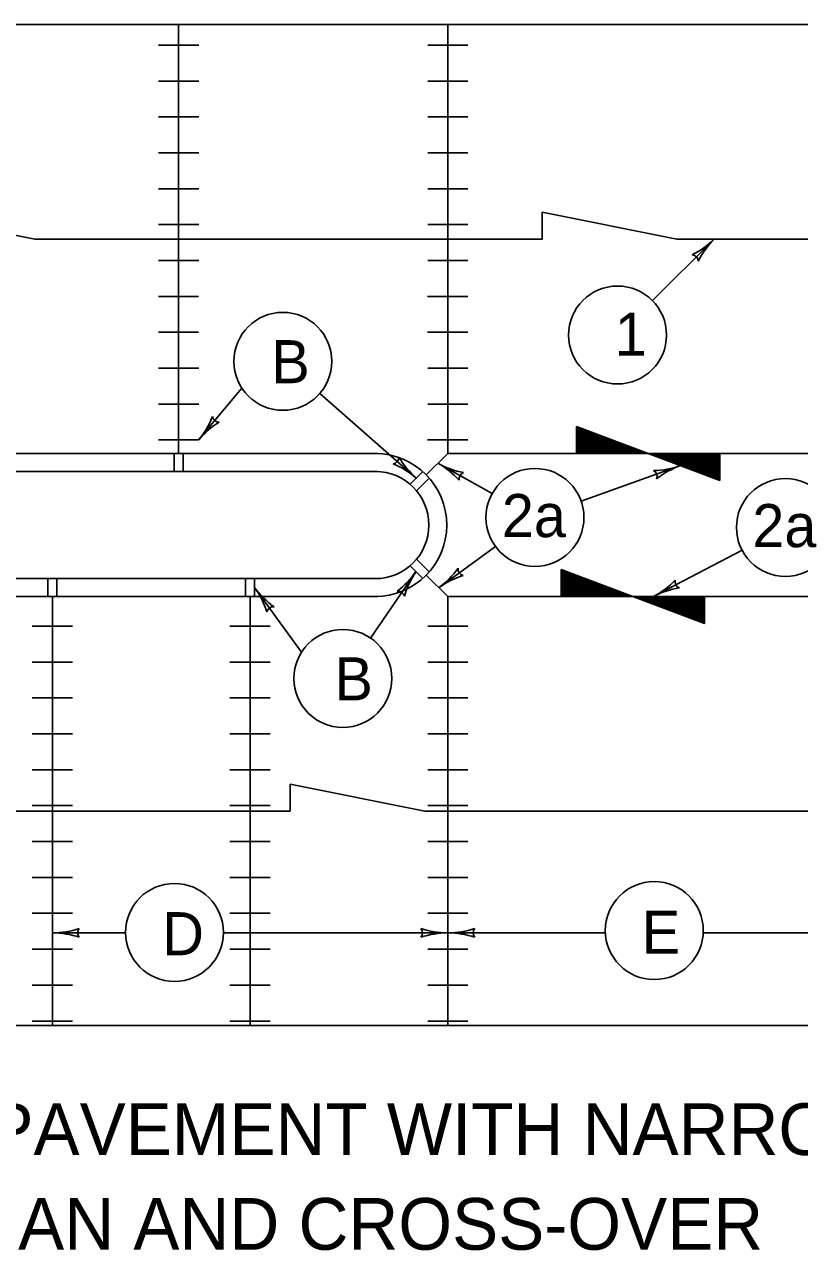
# Model space of a CAD drawing. Extents: x 1000 to 1036.3, y 1000 to 1022.
# Drawn here: x 1012.67 to 1016.27, y 1006.19 to 1011.88 of the extents above; entities that cross this region are included whole.
import ezdxf

# ---------------------------------------------------------------- set-up
doc = ezdxf.new("R2010")
doc.units = 0
doc.layers.add('Level 1', color=7, linetype='Continuous')

msp = doc.modelspace()

# ---------------------------------------------------------------- linework, layer by layer
at = {"layer": 'Level 1'}
for p, q in [((1007.7583, 1011.8788), (1018.7622, 1011.8788)), ((1013.3872, 1009.8868), (1013.3872, 1011.8788)), ((1013.3872, 1009.8868), (1013.3872, 1011.8788)), ((1014.6372, 1009.8868), (1014.6372, 1011.8788)), ((1013.2937, 1011.7832), (1013.4805, 1011.7832)), ((1014.5437, 1011.7832), (1014.7305, 1011.7832)), ((1013.2937, 1011.6165), (1013.4804, 1011.6165)), ((1014.5437, 1011.6165), (1014.7304, 1011.6165)), ((1013.2937, 1011.4498), (1013.4805, 1011.4498)), ((1014.5437, 1011.4498), (1014.7305, 1011.4498)), ((1013.2937, 1011.2832), (1013.4805, 1011.2832)), ((1014.5437, 1011.2832), (1014.7305, 1011.2832)), ((1013.2937, 1011.1165), (1013.4804, 1011.1165)), ((1014.5437, 1011.1165), (1014.7304, 1011.1165)), ((1012.094, 1011.0078), (1012.719, 1010.8828)), ((1015.0754, 1010.8828), (1015.0754, 1011.0078)), ((1015.0754, 1011.0078), (1015.7004, 1010.8828)), ((1013.2937, 1010.9498), (1013.4804, 1010.9498)), ((1014.5437, 1010.9498), (1014.7304, 1010.9498)), ((1012.719, 1010.8828), (1015.0754, 1010.8828)), ((1015.587, 1010.5973), (1015.8747, 1010.8828)), ((1015.7004, 1010.8828), (1018.7622, 1010.8828)), ((1013.2937, 1010.7832), (1013.4804, 1010.7832)), ((1014.5437, 1010.7832), (1014.7304, 1010.7832)), ((1013.2936, 1010.6165), (1013.4803, 1010.6165)), ((1014.5436, 1010.6165), (1014.7303, 1010.6165)), ((1013.2936, 1010.4499), (1013.4803, 1010.4499)), ((1014.5436, 1010.4499), (1014.7303, 1010.4499)), ((1013.2937, 1010.2832), (1013.4804, 1010.2832)), ((1014.5437, 1010.2832), (1014.7304, 1010.2832)), ((1013.6807, 1010.1908), (1013.4803, 1009.9498)), ((1014.0424, 1010.165), (1014.491, 1009.7722)), ((1013.2937, 1010.1166), (1013.4804, 1010.1166)), ((1014.5437, 1010.1166), (1014.7304, 1010.1166)), ((1015.2343, 1009.8868), (1015.2343, 1010.0118)), ((1015.2343, 1010.0118), (1015.9004, 1009.7618)), ((1015.2343, 1010.008), (1015.2446, 1010.008)), ((1015.2343, 1010.0026), (1015.259, 1010.0026)), ((1015.2343, 1009.9972), (1015.2734, 1009.9972)), ((1015.2343, 1009.9928), (1015.2852, 1009.9928)), ((1015.2343, 1009.9852), (1015.3054, 1009.9852)), ((1015.2343, 1009.9797), (1015.3201, 1009.9797)), ((1013.2936, 1009.9499), (1013.4803, 1009.9498)), ((1014.5436, 1009.9499), (1014.7303, 1009.9498)), ((1015.2343, 1009.9732), (1015.3373, 1009.9732)), ((1015.2343, 1009.9677), (1015.352, 1009.9677)), ((1015.2343, 1009.9612), (1015.3693, 1009.9612)), ((1015.2343, 1009.9557), (1015.384, 1009.9557)), ((1015.2343, 1009.9493), (1015.3979, 1009.9493)), ((1015.2343, 1009.9437), (1015.4159, 1009.9437)), ((1015.2343, 1009.9372), (1015.4332, 1009.9372)), ((1015.2343, 1009.9295), (1015.4537, 1009.9295)), ((1015.2343, 1009.9262), (1015.4623, 1009.9262)), ((1015.2343, 1009.9207), (1015.477, 1009.9207)), ((1009.3971, 1009.8868), (1014.3111, 1009.8868)), ((1013.3665, 1009.8868), (1013.3665, 1009.8038)), ((1013.408, 1009.8868), (1013.408, 1009.8038)), ((1014.6372, 1009.8868), (1014.5367, 1009.7877)), ((1014.6372, 1009.8868), (1016.5356, 1009.8868)), ((1015.2343, 1009.9164), (1015.4886, 1009.9164)), ((1015.2343, 1009.9088), (1015.5087, 1009.9088)), ((1015.2343, 1009.9033), (1015.5234, 1009.9033)), ((1015.2343, 1009.8957), (1015.5438, 1009.8957)), ((1015.2343, 1009.8924), (1015.5525, 1009.8924)), ((1015.2343, 1009.8902), (1015.5582, 1009.8902)), ((1015.9004, 1009.8868), (1015.2343, 1009.8868)), ((1015.9004, 1009.8815), (1015.5816, 1009.8815)), ((1015.9004, 1009.8772), (1015.5932, 1009.8772)), ((1015.9004, 1009.8718), (1015.6076, 1009.8718)), ((1015.9004, 1009.8673), (1015.6193, 1009.8673)), ((1015.9004, 1009.8868), (1015.9004, 1009.7618)), ((1014.8433, 1009.7009), (1014.5913, 1009.8416)), ((1015.2561, 1009.6663), (1015.7176, 1009.8305)), ((1015.9004, 1009.8608), (1015.6367, 1009.8608)), ((1015.9004, 1009.8575), (1015.6455, 1009.8575)), ((1015.9004, 1009.8521), (1015.66, 1009.8521)), ((1015.9004, 1009.8467), (1015.6744, 1009.8467)), ((1015.9004, 1009.8433), (1015.6832, 1009.8433)), ((1015.9004, 1009.8379), (1015.6977, 1009.8379)), ((1015.9004, 1009.8324), (1015.7123, 1009.8324)), ((1015.9004, 1009.8292), (1015.721, 1009.8292)), ((1015.9004, 1009.8243), (1015.7339, 1009.8243)), ((1015.9004, 1009.8204), (1015.7443, 1009.8204)), ((1015.9004, 1009.8182), (1015.7501, 1009.8182)), ((1015.9004, 1009.8128), (1015.7646, 1009.8128)), ((1015.9004, 1009.8073), (1015.7792, 1009.8073)), ((1009.3971, 1009.8038), (1014.3111, 1009.8038)), ((1014.5219, 1009.8027), (1014.4622, 1009.7438)), ((1014.5513, 1009.7727), (1014.4917, 1009.7139)), ((1015.9004, 1009.8041), (1015.7878, 1009.8041)), ((1015.9004, 1009.7998), (1015.7994, 1009.7998)), ((1015.9004, 1009.7953), (1015.8112, 1009.7953)), ((1015.9004, 1009.791), (1015.8227, 1009.791)), ((1015.9004, 1009.7856), (1015.8372, 1009.7856)), ((1015.9004, 1009.7812), (1015.8489, 1009.7812)), ((1015.9004, 1009.7747), (1015.8662, 1009.7747)), ((1015.9004, 1009.7692), (1015.8809, 1009.7692)), ((1015.9004, 1009.7637), (1015.8953, 1009.7637)), ((1014.8583, 1009.4557), (1014.5958, 1009.2636)), ((1016.0033, 1009.438), (1015.5922, 1009.2228)), ((1014.4622, 1009.3658), (1014.5219, 1009.3069)), ((1014.4916, 1009.3957), (1014.5513, 1009.3368)), ((1009.3971, 1009.3058), (1014.3111, 1009.3058)), ((1012.7803, 1009.3058), (1012.7803, 1009.2228)), ((1012.8218, 1009.3058), (1012.8218, 1009.2228)), ((1013.6984, 1009.3058), (1013.6984, 1009.2228)), ((1013.7399, 1009.3058), (1013.7399, 1009.2228)), ((1014.2783, 1009.0302), (1014.4895, 1009.3389)), ((1014.5367, 1009.3219), (1014.6372, 1009.2228)), ((1015.1629, 1009.2228), (1015.1629, 1009.3478)), ((1015.1629, 1009.3478), (1015.829, 1009.0978)), ((1015.1629, 1009.344), (1015.1732, 1009.344)), ((1015.1629, 1009.3386), (1015.1876, 1009.3386)), ((1015.1629, 1009.3332), (1015.202, 1009.3332)), ((1015.1629, 1009.3288), (1015.2138, 1009.3288)), ((1015.1629, 1009.3212), (1015.234, 1009.3212)), ((1015.1629, 1009.3157), (1015.2487, 1009.3157)), ((1015.1629, 1009.3092), (1015.2659, 1009.3092)), ((1015.1629, 1009.3037), (1015.2806, 1009.3037)), ((1015.1629, 1009.2972), (1015.2979, 1009.2972)), ((1013.9585, 1008.9652), (1013.7399, 1009.2643)), ((1015.1629, 1009.2917), (1015.3126, 1009.2917)), ((1015.1629, 1009.2853), (1015.3265, 1009.2853)), ((1015.1629, 1009.2797), (1015.3445, 1009.2797)), ((1015.1629, 1009.2732), (1015.3618, 1009.2732)), ((1015.1629, 1009.2655), (1015.3822, 1009.2655)), ((1015.1629, 1009.2622), (1015.3909, 1009.2622)), ((1015.1629, 1009.2568), (1015.4056, 1009.2568)), ((1015.1629, 1009.2524), (1015.4172, 1009.2524)), ((1015.1629, 1009.2448), (1015.4373, 1009.2448)), ((1015.1629, 1009.2393), (1015.452, 1009.2393)), ((1009.3971, 1009.2228), (1014.3111, 1009.2228)), ((1012.8011, 1007.2308), (1012.8011, 1009.2228)), ((1012.8011, 1007.2308), (1012.8011, 1009.2228)), ((1012.8011, 1007.2308), (1012.8011, 1009.2228)), ((1013.7192, 1007.2308), (1013.7192, 1009.2228)), ((1014.6372, 1007.2308), (1014.6372, 1009.2228)), ((1014.6372, 1009.2228), (1016.5356, 1009.2228)), ((1015.1629, 1009.2317), (1015.4724, 1009.2317)), ((1015.1629, 1009.2284), (1015.4811, 1009.2284)), ((1015.1629, 1009.2262), (1015.4868, 1009.2262)), ((1015.829, 1009.2228), (1015.1629, 1009.2228)), ((1015.829, 1009.2175), (1015.5102, 1009.2175)), ((1015.829, 1009.2132), (1015.5217, 1009.2132)), ((1015.829, 1009.2077), (1015.5362, 1009.2077)), ((1015.829, 1009.2033), (1015.5479, 1009.2033)), ((1015.829, 1009.1968), (1015.5652, 1009.1968)), ((1015.829, 1009.1935), (1015.5741, 1009.1935)), ((1015.829, 1009.1881), (1015.5886, 1009.1881)), ((1015.829, 1009.1827), (1015.603, 1009.1827)), ((1015.829, 1009.2228), (1015.829, 1009.0978)), ((1015.829, 1009.1793), (1015.6118, 1009.1793)), ((1015.829, 1009.1739), (1015.6262, 1009.1739)), ((1015.829, 1009.1684), (1015.6409, 1009.1684)), ((1015.829, 1009.1652), (1015.6496, 1009.1652)), ((1015.829, 1009.1603), (1015.6625, 1009.1603)), ((1015.829, 1009.1564), (1015.6729, 1009.1564)), ((1015.829, 1009.1542), (1015.6787, 1009.1542)), ((1015.829, 1009.1488), (1015.6932, 1009.1488)), ((1015.829, 1009.1433), (1015.7077, 1009.1433)), ((1015.829, 1009.1401), (1015.7164, 1009.1401)), ((1015.829, 1009.1357), (1015.728, 1009.1357)), ((1015.829, 1009.1313), (1015.7397, 1009.1313)), ((1015.829, 1009.127), (1015.7513, 1009.127)), ((1012.7077, 1009.0852), (1012.8944, 1009.0851)), ((1013.6257, 1009.0852), (1013.8125, 1009.0851)), ((1014.5438, 1009.0852), (1014.7306, 1009.0851)), ((1015.829, 1009.1216), (1015.7657, 1009.1216)), ((1015.829, 1009.1172), (1015.7775, 1009.1172)), ((1015.829, 1009.1107), (1015.7948, 1009.1107)), ((1015.829, 1009.1052), (1015.8095, 1009.1052)), ((1015.829, 1009.0997), (1015.8239, 1009.0997)), ((1012.7077, 1008.9184), (1012.8944, 1008.9184)), ((1013.6257, 1008.9184), (1013.8125, 1008.9184)), ((1014.5438, 1008.9184), (1014.7306, 1008.9184)), ((1012.7076, 1008.7518), (1012.8943, 1008.7518)), ((1013.6257, 1008.7518), (1013.8124, 1008.7518)), ((1014.5437, 1008.7518), (1014.7305, 1008.7518)), ((1012.7076, 1008.5852), (1012.8943, 1008.5851)), ((1013.6257, 1008.5852), (1013.8124, 1008.5851)), ((1014.5437, 1008.5852), (1014.7305, 1008.5851)), ((1012.7076, 1008.4183), (1012.8943, 1008.4183)), ((1013.6257, 1008.4183), (1013.8124, 1008.4183)), ((1014.5437, 1008.4183), (1014.7305, 1008.4183)), ((1013.9052, 1008.2268), (1013.9052, 1008.3518)), ((1013.9052, 1008.3518), (1014.5302, 1008.2268)), ((1010.4885, 1008.2268), (1013.9052, 1008.2268)), ((1012.7075, 1008.2518), (1012.8942, 1008.2518)), ((1013.6256, 1008.2518), (1013.8123, 1008.2518)), ((1014.5302, 1008.2268), (1017.3242, 1008.2268)), ((1014.5437, 1008.2518), (1014.7304, 1008.2518)), ((1012.7075, 1008.0852), (1012.8942, 1008.0851)), ((1013.6256, 1008.0852), (1013.8123, 1008.0851)), ((1014.5437, 1008.0852), (1014.7304, 1008.0851)), ((1012.7075, 1007.9184), (1012.8942, 1007.9184)), ((1013.6256, 1007.9184), (1013.8123, 1007.9184)), ((1014.5437, 1007.9184), (1014.7304, 1007.9184)), ((1012.7075, 1007.7518), (1012.8942, 1007.7518)), ((1013.6256, 1007.7518), (1013.8123, 1007.7518)), ((1014.5437, 1007.7518), (1014.7304, 1007.7518)), ((1012.8011, 1007.6609), (1013.1406, 1007.6609)), ((1013.5955, 1007.6609), (1014.6372, 1007.6609)), ((1014.6372, 1007.6609), (1015.3688, 1007.6609)), ((1015.8232, 1007.6609), (1016.5356, 1007.6609)), ((1012.7075, 1007.5851), (1012.8942, 1007.5851)), ((1013.6256, 1007.5851), (1013.8123, 1007.5851)), ((1014.5437, 1007.5851), (1014.7304, 1007.5851)), ((1012.7075, 1007.4184), (1012.8942, 1007.4184)), ((1013.6256, 1007.4184), (1013.8123, 1007.4184)), ((1014.5437, 1007.4182), (1014.7304, 1007.4182)), ((1012.7075, 1007.2518), (1012.8942, 1007.2518)), ((1013.6256, 1007.2518), (1013.8123, 1007.2518)), ((1014.5437, 1007.2518), (1014.7304, 1007.2518)), ((1007.7583, 1007.2308), (1018.7622, 1007.2308))]:
    msp.add_line(p, q, dxfattribs=at)
for centre, radius in [((1015.4256, 1010.4371), 0.2274), ((1013.8713, 1010.3148), 0.2274), ((1015.5592, 1009.8884), 0.000903), ((1015.0418, 1009.5901), 0.2274), ((1016.2048, 1009.5435), 0.2274), ((1015.4877, 1009.2244), 0.000903), ((1014.1499, 1008.8424), 0.2274), ((1013.368, 1007.663), 0.2274), ((1015.596, 1007.6717), 0.2274)]:
    msp.add_circle(centre, radius, dxfattribs=at)
for centre, radius, start, end in [((1015.5993, 1011.1603), 0.3909, 296.1306, 314.7773), ((1016.1501, 1010.6054), 0.3909, 134.7834, 153.4522), ((1016.1501, 1010.6054), 0.3909, 134.7712, 134.7834), ((1015.7691, 1010.7781), 0.0313, 3.558, 85.6747), ((1013.1797, 1010.1997), 0.3909, 320.2647, 338.9334), ((1013.5754, 1010.0641), 0.0313, 189.0393, 271.1559), ((1013.781, 1009.6999), 0.3909, 121.6118, 140.2585), ((1013.1797, 1010.1997), 0.3909, 320.2524, 320.2647), ((1014.3001, 1009.5548), 0.332, 270, 90), ((1014.3792, 1009.8702), 0.0313, 277.5713, 359.688), ((1014.7485, 1010.0664), 0.3909, 210.1439, 228.7906), ((1015.5653, 1009.8886), 0.000903, 234.2368, 264.6181), ((1014.2335, 1009.4781), 0.3909, 48.7967, 67.4655), ((1014.7819, 1010.1829), 0.3909, 240.8216, 259.4904), ((1014.7819, 1010.1829), 0.3909, 240.8094, 240.8216), ((1014.4007, 1009.5003), 0.3909, 42.1688, 60.8155), ((1015.5866, 1010.1988), 0.3909, 270.9289, 289.5756), ((1015.5775, 1009.7807), 0.0313, 338.3563, 60.473), ((1015.8486, 1009.4622), 0.3909, 109.5817, 128.2505), ((1015.8486, 1009.4622), 0.3909, 109.5695, 109.5817), ((1014.3001, 1009.5548), 0.249, 270, 90), ((1014.2335, 1009.4781), 0.3909, 48.7845, 48.7967), ((1014.7211, 1009.7691), 0.0313, 109.5962, 191.7129), ((1014.3649, 1009.579), 0.3909, 306.2065, 324.8753), ((1014.7158, 1009.3514), 0.0313, 174.9811, 257.0978), ((1014.1668, 1009.5596), 0.3909, 306.9773, 325.6241), ((1014.8122, 1009.1182), 0.3909, 145.6302, 164.299), ((1014.8122, 1009.1182), 0.3909, 145.618, 145.6302), ((1014.8268, 1008.9481), 0.3909, 107.5537, 126.2004), ((1015.4109, 1009.5692), 0.3909, 297.6234, 316.2922), ((1015.7239, 1009.2917), 0.0313, 166.398, 248.5147), ((1014.0555, 1009.495), 0.3909, 216.1488, 216.161), ((1014.0555, 1009.495), 0.3909, 216.161, 234.8298), ((1013.4243, 1009.0337), 0.3909, 17.5081, 36.1549), ((1014.4055, 1009.2162), 0.0313, 14.4048, 96.5215), ((1014.3649, 1009.579), 0.3909, 306.1943, 306.2065), ((1015.7734, 1008.8765), 0.3909, 98.9706, 117.6173), ((1015.4939, 1009.2246), 0.000903, 234.2368, 264.6181), ((1015.4109, 1009.5692), 0.3909, 297.6112, 297.6234), ((1013.8276, 1009.1443), 0.0313, 84.9356, 167.0523), ((1012.8011, 1008.0519), 0.3909, 269.9878, 270), ((1012.8011, 1008.0519), 0.3909, 270, 288.6688), ((1012.8011, 1007.27), 0.3909, 71.3472, 89.9939), ((1012.9497, 1007.6609), 0.0313, 138.7746, 220.8913), ((1014.4886, 1007.661), 0.0313, 318.7746, 40.8913), ((1014.6372, 1007.27), 0.3909, 90, 108.6688), ((1014.6372, 1008.0519), 0.3909, 251.3472, 269.9939), ((1014.6372, 1008.0519), 0.3909, 270, 288.6688), ((1014.6372, 1007.27), 0.3909, 89.9878, 90), ((1014.6372, 1008.0519), 0.3909, 269.9878, 270), ((1014.6372, 1007.27), 0.3909, 71.3472, 89.9939), ((1014.7859, 1007.6609), 0.0313, 138.7746, 220.8913)]:
    msp.add_arc(centre, radius, start, end, dxfattribs=at)

# ---------------------------------------------------------------- texts
for s, height, p in [('1', 0.2, (1015.4123, 1010.3407)), ('B', 0.2, (1013.8178, 1010.2132)), ('2a', 0.2, (1014.8882, 1009.4988)), ('2a', 0.2, (1016.0512, 1009.4522)), ('B', 0.2, (1014.1111, 1008.7407)), ('D', 0.2, (1013.3117, 1007.5572)), ('E', 0.2, (1015.5377, 1007.5637)), ('TYPICAL DIVIDED PAVEMENT WITH NARROW', 0.24, (1009.6817, 1006.6297)), ('RAISED MEDIAN AND CROSS-OVER', 0.24, (1010.5557, 1006.1897))]:
    msp.add_text(s, height=height, dxfattribs=at).set_placement(p)

doc.saveas('drawing.dxf')
